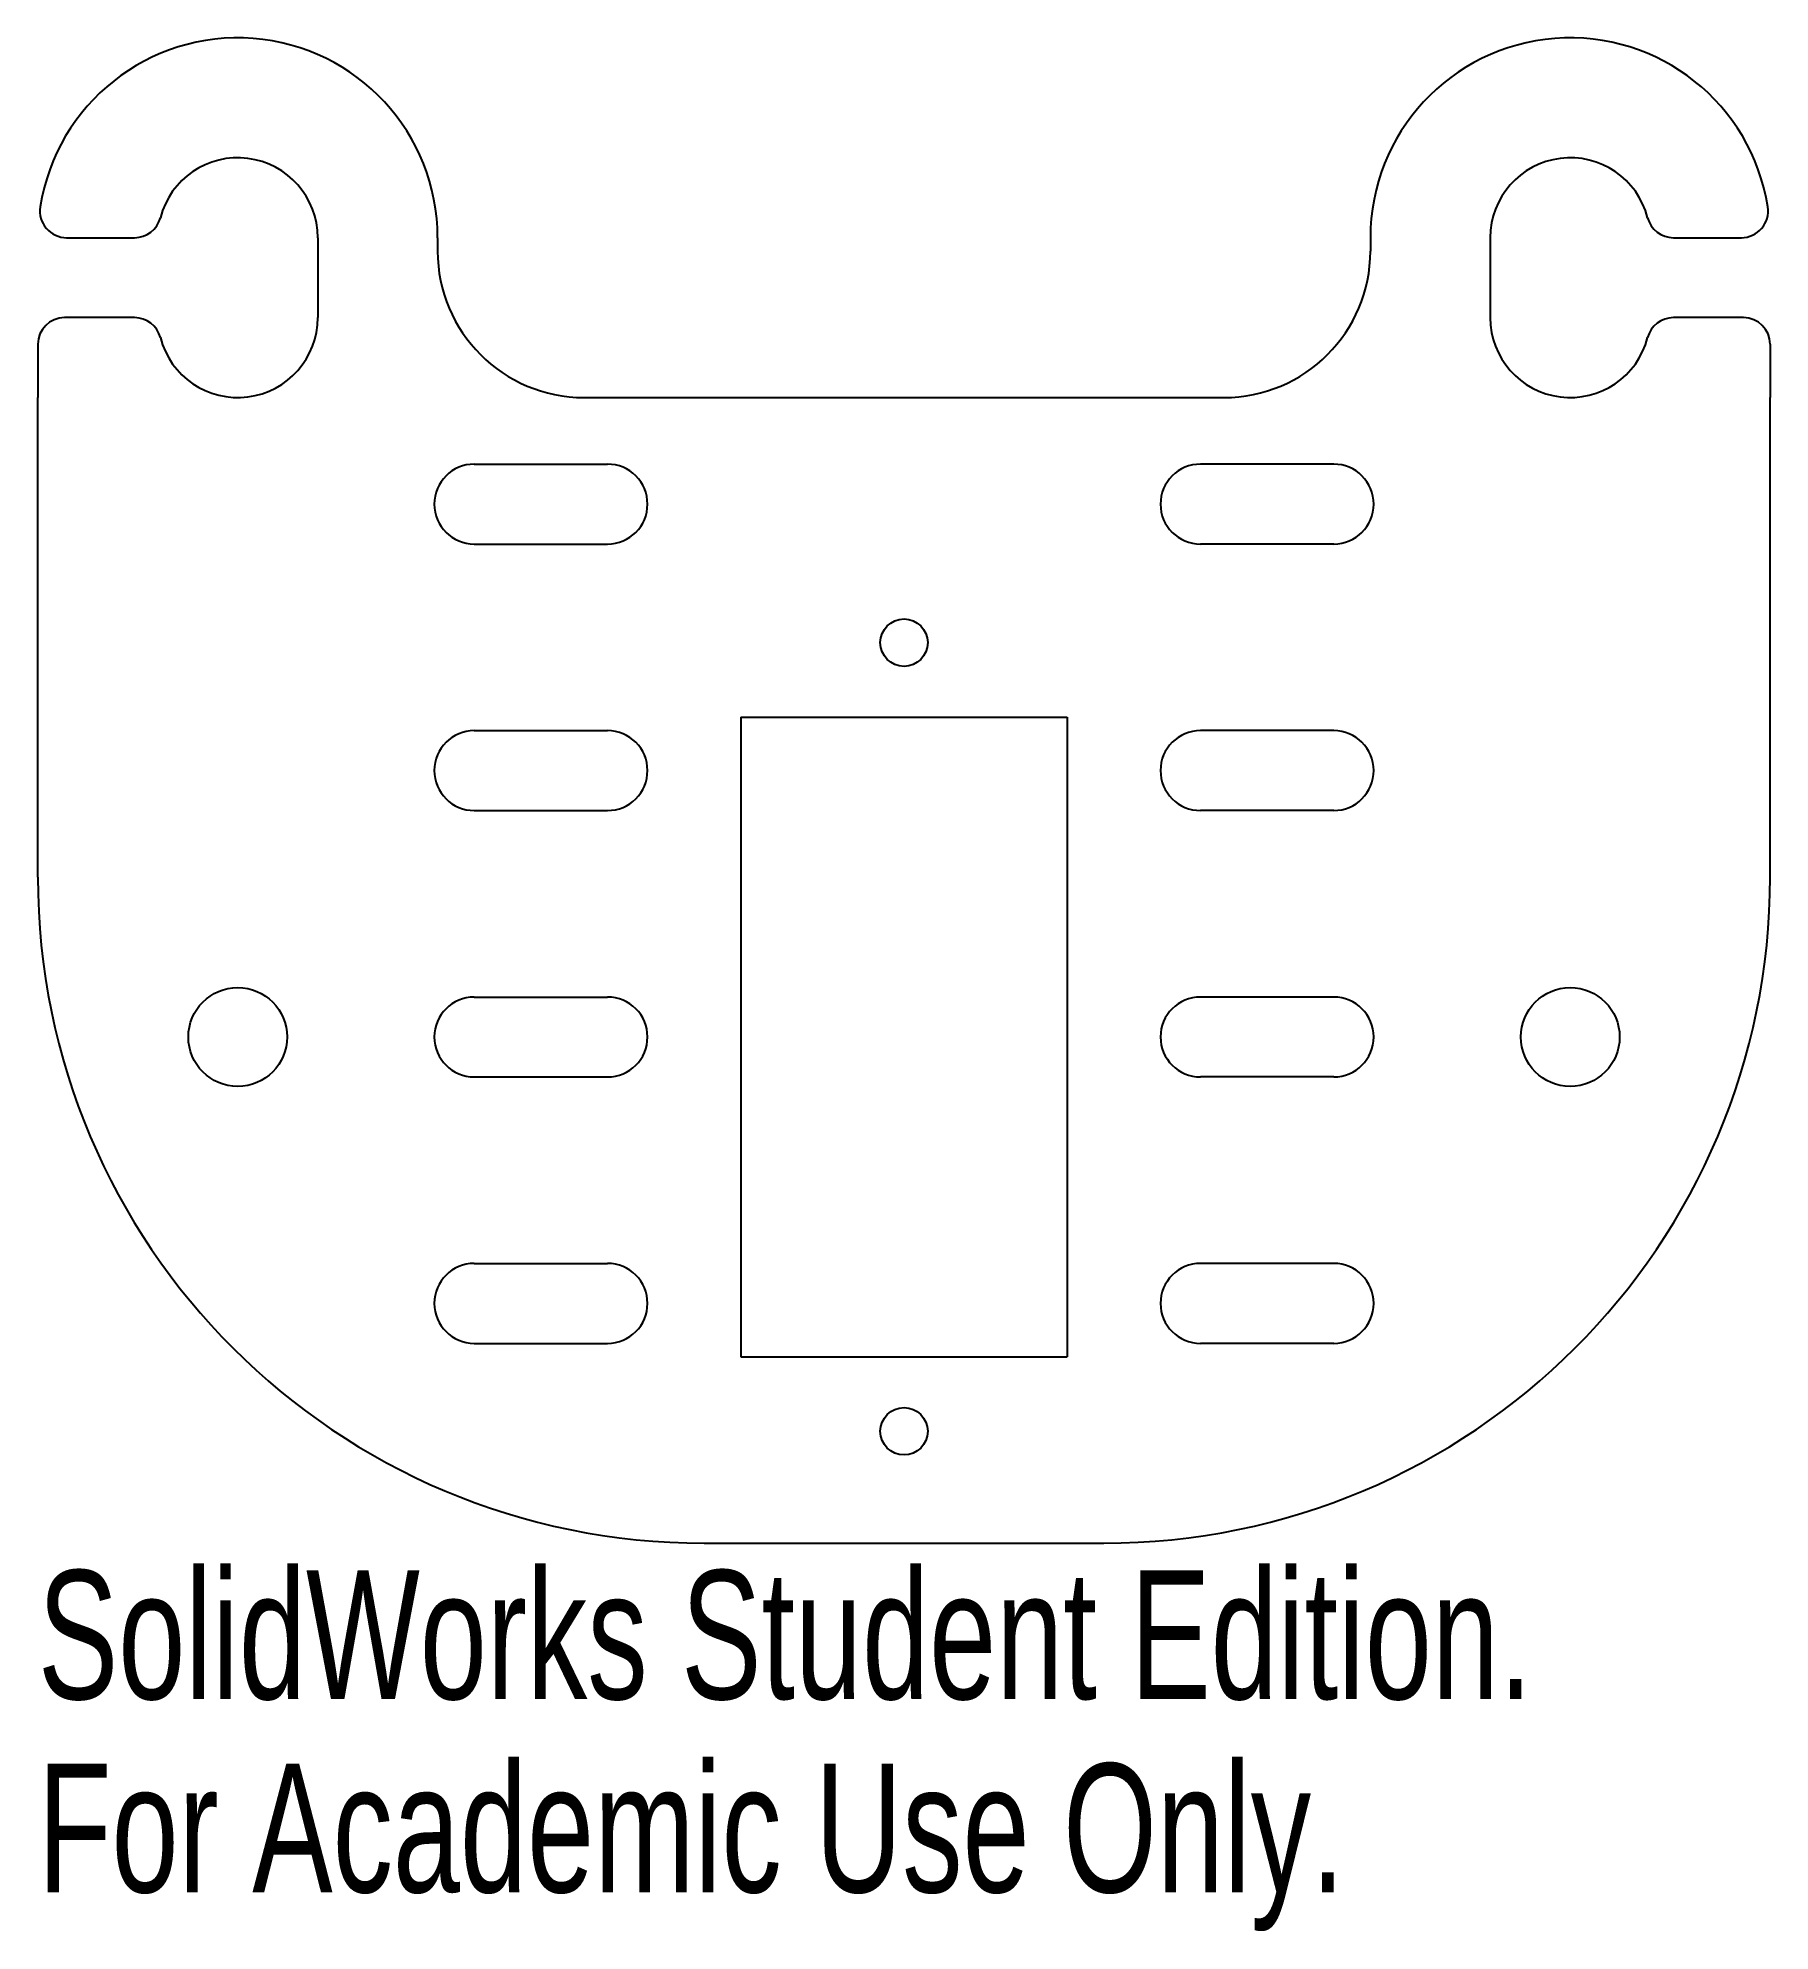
# Model space of a CAD drawing. Header units: millimetres. Extents: x -25.8 to 39.2, y -28.6 to 42.4.
import ezdxf

# ---------------------------------------------------------------- set-up
doc = ezdxf.new("R2010")
doc.units = ezdxf.units.MM
doc.styles.add('SLDTEXTSTYLE0', font='TXT', dxfattribs={"width": 0.7})

msp = doc.modelspace()

# ---------------------------------------------------------------- linework, layer by layer
at = {"color": 7, "linetype": 'Continuous'}
for p, q in [((-24.719, 34.914), (-22.169, 34.914)), ((-15.296, 34.914), (-15.296, 31.914)), ((-10.796, 34.914), (-10.796, 34.414)), ((24.204, 34.914), (24.204, 34.414)), ((28.704, 34.914), (28.704, 31.914)), ((35.577, 34.914), (38.127, 34.914)), ((-22.169, 31.914), (-24.796, 31.914)), ((38.204, 31.914), (35.577, 31.914)), ((-25.796, 30.914), (-25.796, 28.914)), ((39.204, 30.914), (39.204, 28.914)), ((-25.796, 10.914), (-25.796, 28.914)), ((-5.296, 28.914), (18.704, 28.914)), ((39.204, 10.914), (39.204, 28.914)), ((-9.421, 26.414), (-4.421, 26.414)), ((22.829, 26.414), (17.829, 26.414)), ((-9.421, 23.414), (-4.421, 23.414)), ((22.829, 23.414), (17.829, 23.414)), ((-9.421, 16.414), (-4.421, 16.414)), ((0.579, 16.914), (12.829, 16.914)), ((0.579, 16.914), (0.579, -7.086)), ((12.829, 16.914), (12.829, -7.086)), ((22.829, 16.414), (17.829, 16.414)), ((-9.421, 13.414), (-4.421, 13.414)), ((22.829, 13.414), (17.829, 13.414)), ((-9.421, 6.414), (-4.421, 6.414)), ((22.829, 6.414), (17.829, 6.414)), ((-9.421, 3.414), (-4.421, 3.414)), ((22.829, 3.414), (17.829, 3.414)), ((-9.421, -3.586), (-4.421, -3.586)), ((22.829, -3.586), (17.829, -3.586)), ((-9.421, -6.586), (-4.421, -6.586)), ((0.579, -7.086), (12.829, -7.086)), ((22.829, -6.586), (17.829, -6.586)), ((-0.796, -14.086), (14.204, -14.086))]:
    msp.add_line(p, q, dxfattribs=at)
for centre, radius in [((6.704, 19.714), 0.889), ((-18.296, 4.914), 1.853), ((31.704, 4.914), 1.853), ((6.704, -9.886), 0.889)]:
    msp.add_circle(centre, radius, dxfattribs=at)
for centre, radius, start, end in [((-18.296, 34.914), 7.5, 0, 171.15012), ((31.704, 34.914), 7.5, 8.84988, 180), ((-18.296, 34.914), 3, 0, 165.52249), ((31.704, 34.914), 3, 14.47751, 180), ((-24.719, 35.914), 1, 171.15012, 270), ((-22.169, 35.914), 1, 270, 345.52249), ((35.577, 35.914), 1, 194.47751, 270), ((38.127, 35.914), 1, 270, 8.84988), ((-5.296, 34.414), 5.5, 180, 270), ((18.704, 34.414), 5.5, 270, 0), ((-24.796, 30.914), 1, 90, 180), ((-22.169, 30.914), 1, 14.47751, 90), ((-18.296, 31.914), 3, 194.47751, 0), ((31.704, 31.914), 3, 180, 345.52249), ((35.577, 30.914), 1, 90, 165.52249), ((38.204, 30.914), 1, 0, 90), ((-9.421, 24.914), 1.5, 90, 270), ((-4.421, 24.914), 1.5, 270, 90), ((17.829, 24.914), 1.5, 90, 270), ((22.829, 24.914), 1.5, 270, 90), ((-9.421, 14.914), 1.5, 90, 270), ((-4.421, 14.914), 1.5, 270, 90), ((17.829, 14.914), 1.5, 90, 270), ((22.829, 14.914), 1.5, 270, 90), ((-0.796, 10.914), 25, 180, 270), ((14.204, 10.914), 25, 270, 0), ((-9.421, 4.914), 1.5, 90, 270), ((-4.421, 4.914), 1.5, 270, 90), ((17.829, 4.914), 1.5, 90, 270), ((22.829, 4.914), 1.5, 270, 90), ((-9.421, -5.086), 1.5, 90, 270), ((-4.421, -5.086), 1.5, 270, 90), ((17.829, -5.086), 1.5, 90, 270), ((22.829, -5.086), 1.5, 270, 90)]:
    msp.add_arc(centre, radius, start, end, dxfattribs=at)

# ---------------------------------------------------------------- texts
at = {"color": 7, "linetype": 'Continuous', "char_height": 4.83362, "attachment_point": 1, "style": 'SLDTEXTSTYLE0'}
for s, insert in [('SolidWorks Student Edition.', (-25.796, -15.105)), ('For Academic Use Only.', (-25.796, -22.356))]:
    msp.add_mtext(s, dxfattribs=dict(at, insert=insert))

doc.saveas('drawing.dxf')
